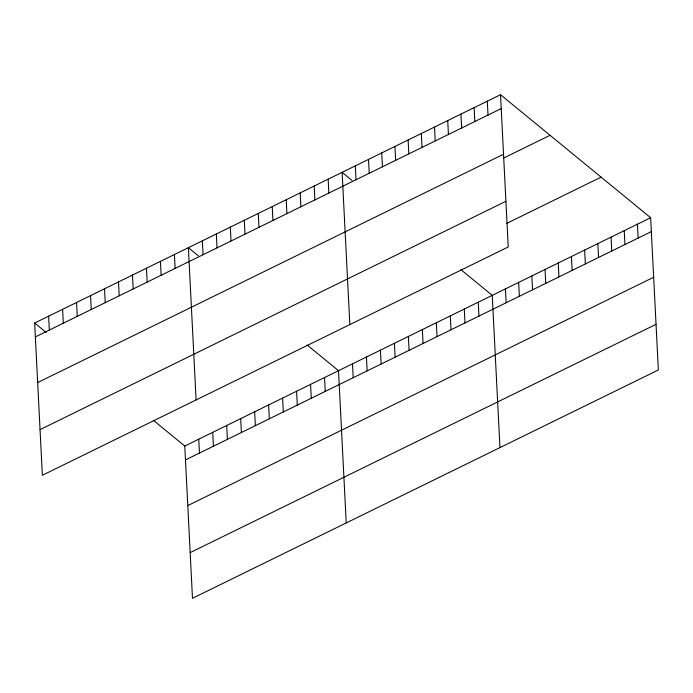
<?xml version="1.0" encoding="UTF-8"?>
<svg xmlns="http://www.w3.org/2000/svg" width="693" height="693" viewBox="0 0 693 693"><rect width="100%" height="100%" fill="white"/><g stroke="black" fill="none" stroke-linecap="round" stroke-linejoin="round"><path stroke-width="1.04" d="M500.519 94.707L508.229 246.968L42.36 475.277L34.65 323.025L500.519 94.707L650.64 217.723L658.35 369.975L192.481 598.293L184.771 446.032L153.396 420.322M35.352 336.902L501.221 108.593M37.665 382.571L503.534 154.253M503.854 157.943L550.051 135.3M40.047 429.617L505.916 201.299M506.817 223.337L601.1 177.131M184.771 446.032L650.64 217.723M185.473 459.918L651.342 231.601M187.786 505.578L653.655 277.269M190.168 552.624L656.037 324.315M352.027 180.457L342.117 172.332L349.835 324.593M460.871 269.638L492.247 295.348L499.956 447.6M198.293 255.795L188.383 247.678L196.102 399.939M307.129 344.984L338.505 370.694L346.223 522.946M34.65 323.025L46.206 332.493M637.439 224.194L638.14 238.071M624.237 230.656L624.939 244.542M611.035 237.127L611.746 251.013M597.842 243.598L598.544 257.484M584.641 250.069L585.342 263.946M571.439 256.531L572.141 270.417M558.237 263.002L558.948 276.888M545.044 269.473L545.746 283.359M531.843 275.944L532.545 289.821M518.641 282.406L519.343 296.292M505.44 288.877L506.15 302.763M487.318 101.178L488.019 115.064M474.116 107.649L474.818 121.535M478.265 302.2L478.967 316.077M460.914 114.12L461.616 127.997M464.293 309.043L464.994 322.929M447.721 120.582L448.423 134.468M450.311 315.895L451.022 329.781M434.52 127.053L435.221 140.939M436.339 322.747L437.04 336.625M421.318 133.524L422.02 147.41M422.366 329.591L423.068 343.477M408.116 139.995L408.818 153.872M408.385 336.443L409.087 350.329M394.915 146.457L395.625 160.343M394.412 343.295L395.114 357.181M381.722 152.928L382.423 166.814M380.431 350.147L381.141 364.024M368.52 159.399L369.222 173.285M366.458 356.99L367.16 370.876M355.318 165.87L356.02 179.747M352.486 363.842L353.187 377.728M328.144 179.184L328.846 193.07M324.532 377.538L325.234 391.424M314.172 186.036L314.873 199.922M310.559 384.39L311.261 398.276M300.19 192.888L300.901 206.765M296.578 391.242L297.28 405.119M286.218 199.731L286.919 213.617M282.605 398.085L283.307 411.971M272.245 206.583L272.947 220.469M268.624 404.937L269.334 418.823M258.264 213.435L258.965 227.313M254.652 411.789L255.353 425.667M244.291 220.279L244.993 234.165M240.679 418.633L241.381 432.519M230.31 227.131L231.02 241.017M226.698 425.485L227.399 439.371M216.337 233.983L217.039 247.86M212.725 432.337L213.427 446.223M202.365 240.826L203.066 254.712M198.744 439.189L199.454 453.066M174.411 254.53L175.112 268.416M160.429 261.382L161.14 275.26M146.457 268.226L147.159 282.112M132.484 275.078L133.186 288.964M118.503 281.93L119.213 295.807M104.53 288.773L105.232 302.659M90.558 295.625L91.259 309.511M76.576 302.477L77.278 316.354M62.604 309.321L63.306 323.207M48.623 316.173L49.333 330.059"/></g></svg>
